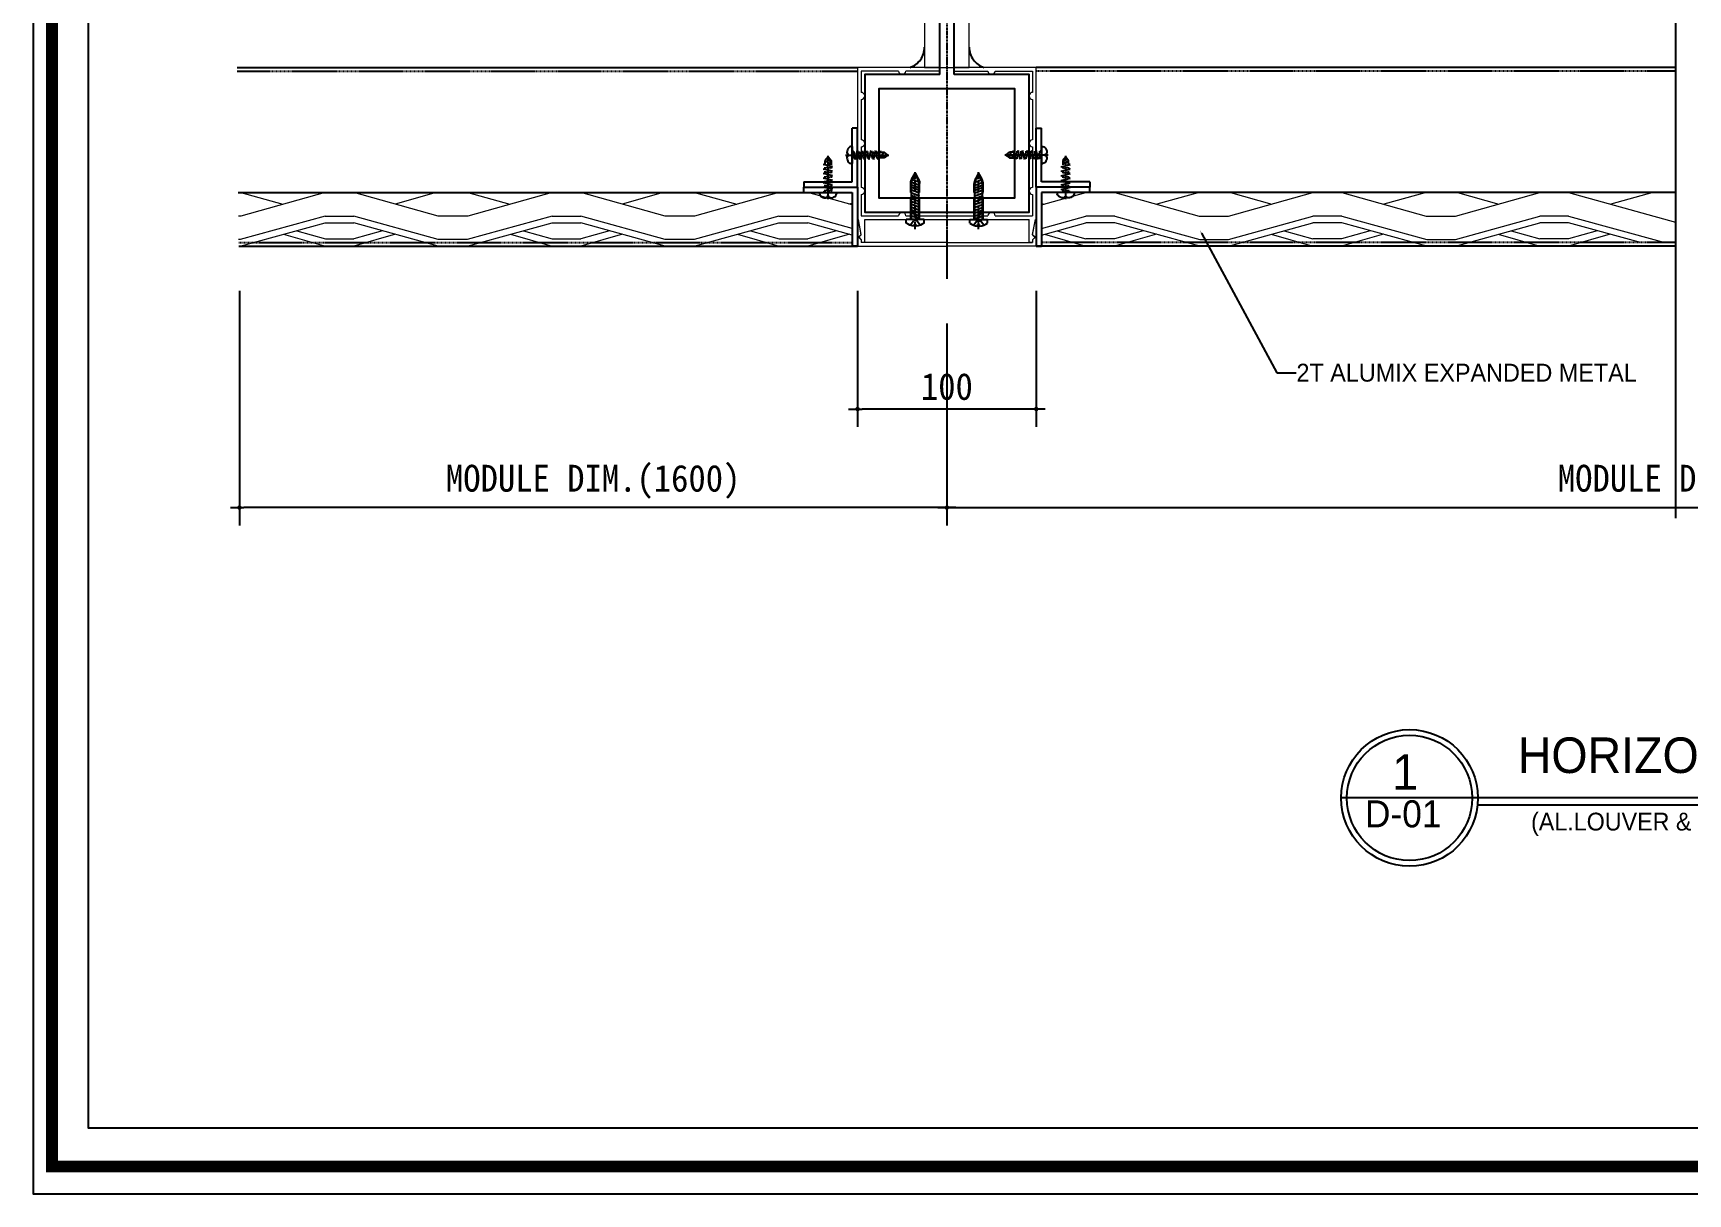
# Model space of a CAD drawing. Header units: millimetres. Extents: x 1664 to 41320, y 4122 to 31095.
# Drawn here: x 4586 to 5512, y 5083 to 5733 of the extents above; entities that cross this region are included whole.
import ezdxf
from ezdxf import colors
from ezdxf.entities.mleader import LeaderData, LeaderLine
from ezdxf.enums import TextEntityAlignment as Align
from ezdxf.math import Vec2, Vec3

# ---------------------------------------------------------------- set-up
doc = ezdxf.new("R2010")
doc.units = ezdxf.units.MM
for name, pattern in [('ACAD_ISO02W100', [15, 12, -3]), ('CENTER', [7, 4, -1, 1, -1]), ('DASHED', [0.75, 0.5, -0.25]), ('PHANTOM', [25, 20, -1, 1, -1, 1, -1])]:
    doc.linetypes.add(name, pattern=pattern)
doc.layers.get('DEFPOINTS').update_dxf_attribs({"color": 150})
for name, color, linetype in [('3', 3, 'Continuous'), ('4', 7, 'Continuous'), ('6', 6, 'PHANTOM'), ('AL-sheet', 6, 'Continuous'), ('Bolt', 1, 'Continuous'), ('CENTER', 1, 'CENTER'), ('nt', 34, 'Continuous'), ('R_S_H', 241, 'Continuous'), ('SE', 2, 'Continuous'), ('TE 07', 7, 'Continuous'), ('虚线层', 6, 'ACAD_ISO02W100')]:
    doc.layers.add(name, color=color, linetype=linetype)
doc.styles.add('HY헤드라인M', font='H2HDRM.TTF')
doc.styles.add('돋움체', font='')
doc.styles.add('돋음', font='')
doc.styles.get('돋움체').set_extended_font_data('DotumChe')
doc.styles.get('돋음').set_extended_font_data('Dotum')
doc.dimstyles.new('NDIM', dxfattribs={"dimscale": 5, "dimtxt": 3, "dimasz": 1.5, "dimexe": 2, "dimexo": 5, "dimgap": 1, "dimtad": 1, "dimdec": 0, "dimrnd": 0.25, "dimzin": 0, "dimdsep": 46, "dimlunit": 6, "dimtxsty": '돋움체', "dimblk1": '_CIDOT', "dimblk2": '_CIDOT', "dimsah": 1, "dimcen": 5, "dimclrd": 7, "dimclre": 7, "dimclrt": 3, "dimadec": 0, "dimazin": 0, "dimtfac": 1, "dimtdec": 0, "dimtix": 1, "dimtmove": 2, "dimatfit": 1, "dimfxl": 1, "dimtolj": 1, "dimtzin": 0, "dimarcsym": 0})

# ---------------------------------------------------------------- blocks, each defined once
blk = doc.blocks.new('_CIDOT')
at = {"color": 0, "linetype": 'ByBlock'}
blk.add_line((2, 0), (-1, 0), dxfattribs=at)
at = {"color": 0, "linetype": 'ByBlock', "const_width": 0.5}
blk.add_lwpolyline([(-0.25, 0, 1), (0.25, 0, 1)], format="xyb", close=True, dxfattribs=at)
blk = doc.blocks.new('*D32')
at = {"color": 7, "lineweight": -2, "transparency": 16777216}
for p, q in [((5047.03, 5588.85), (5047.03, 5512.72)), ((5147.03, 5588.85), (5147.03, 5512.72))]:
    blk.add_line(p, q, dxfattribs=at)
at = {"color": 7, "linetype": 'ByBlock', "lineweight": -2, "transparency": 16777216}
blk.add_line((5144.53, 5522.72), (5049.53, 5522.72), dxfattribs=at)
at = {"layer": 'DEFPOINTS', "color": 0, "transparency": 16777216}
for p in [(5047.03, 5613.85), (5147.03, 5613.85), (5047.03, 5522.72)]:
    blk.add_point(p, dxfattribs=at)
at = {"color": 7, "lineweight": -2, "transparency": 16777216, "xscale": 2.5, "yscale": 2.5, "zscale": 2.5, "rotation": 180}
blk.add_blockref('_CIDOT', (5047.03, 5522.72), dxfattribs=at)
at = {"color": 7, "lineweight": -2, "transparency": 16777216, "xscale": 2.5, "yscale": 2.5, "zscale": 2.5}
blk.add_blockref('_CIDOT', (5147.03, 5522.72), dxfattribs=at)
at = {"color": 3, "transparency": 16777216, "insert": (5097.03, 5535.23), "char_height": 15, "attachment_point": 5, "style": '돋움체'}
blk.add_mtext('\\A1;100', dxfattribs=at)
blk = doc.blocks.new('A$C02444C9A')
at = {"layer": 'CENTER'}
blk.add_line((5, 32), (5, 0), dxfattribs=at)
at = {"layer": 'R_S_H', "linetype": 'Continuous'}
for p, q in [((0, 28.52), (0, 26.46)), ((4.42, 30.19), (4.42, 29.35)), ((5.58, 30.19), (5.58, 29.35)), ((10, 28.55), (10, 26.46)), ((2.92, 25.96), (2.92, 6.39)), ((7.08, 25.96), (7.08, 6.39))]:
    blk.add_line(p, q, dxfattribs=at)
at = {"layer": 'R_S_H'}
for p, q in [((4.42, 29.35), (5.58, 29.35)), ((10, 26.46), (0, 26.46)), ((7.5, 26.2), (2.5, 24.38)), ((7.5, 24.6), (2.5, 22.78)), ((7.5, 23), (2.5, 21.18)), ((7.5, 21.4), (2.5, 19.58)), ((7.5, 19.8), (2.5, 17.98)), ((7.5, 18.2), (2.5, 16.38)), ((7.5, 16.6), (2.5, 14.78)), ((7.5, 15), (2.5, 13.18)), ((7.5, 13.4), (2.5, 11.58)), ((7.5, 11.8), (2.5, 9.98)), ((7.5, 10.2), (2.5, 8.38)), ((7.5, 9), (2.5, 7.18)), ((7.5, 7.4), (2.56, 5.6)), ((7.47, 5.78), (2.98, 4.15)), ((3.59, 3.88), (5, 1.46)), ((5, 1.46), (6.41, 3.88))]:
    blk.add_line(p, q, dxfattribs=at)
for centre, radius, start, end in [((5.02, 21.9), 8.31, 94.14602, 127.13254), ((5.02, 21.9), 8.31, 53.17139, 86.09736), ((2.42, 25.96), 0.5, 0, 90), ((7.58, 25.96), 0.5, 90, 180), ((7.92, 6.39), 5, 180, 210.17352), ((2.08, 6.39), 5, 329.82648, 360)]:
    blk.add_arc(centre, radius, start, end, dxfattribs=at)
at = {"layer": '虚线层', "linetype": 'ACAD_ISO02W100'}
for p, q in [((2.16, 29.7), (4.02, 27.29)), ((7.85, 29.71), (5.98, 27.29)), ((2.5, 26.46), (2.5, 6.39)), ((5.98, 27.29), (4.02, 27.29)), ((7.5, 26.46), (7.5, 6.39)), ((3.23, 3.67), (5, 0.63)), ((5, 0.63), (6.77, 3.67))]:
    blk.add_line(p, q, dxfattribs=at)
for centre, start, end in [((7.92, 6.39), 180, 210.17352), ((2.08, 6.39), 329.82648, 360)]:
    blk.add_arc(centre, 5.42, start, end, dxfattribs=at)
blk = doc.blocks.new('ex-m')
at = {"color": 1, "linetype": 'Continuous', "lineweight": 5}
for p, q in [((592109.99, -469713.67), (592107.05, -469713.67)), ((592125.73, -469713.67), (592109.99, -469718.05)), ((592109.99, -469713.67), (592117.86, -469715.86)), ((592125.73, -469713.67), (592131.11, -469713.67)), ((592146.84, -469718.05), (592131.11, -469713.67)), ((592146.45, -469713.67), (592138.78, -469715.86)), ((592149.39, -469713.67), (592146.45, -469713.67)), ((592109.99, -469718.05), (592107.05, -469718.05)), ((592125.73, -469718.05), (592109.88, -469722.42)), ((592109.88, -469723.67), (592125.73, -469719.3)), ((592125.73, -469718.05), (592131.11, -469718.05)), ((592125.73, -469719.3), (592131.11, -469719.3)), ((592146.84, -469722.42), (592131.11, -469718.05)), ((592146.84, -469723.67), (592131.11, -469719.3)), ((592149.39, -469718.05), (592146.84, -469718.05)), ((592109.88, -469722.42), (592107.05, -469722.42)), ((592117.96, -469721.44), (592125.78, -469723.67)), ((592120.43, -469720.78), (592125.78, -469722.31)), ((592125.78, -469722.31), (592128.36, -469722.31)), ((592128.36, -469722.31), (592131.11, -469722.31)), ((592136.46, -469720.78), (592131.11, -469722.31)), ((592138.87, -469721.46), (592131.11, -469723.67)), ((592149.39, -469722.42), (592146.84, -469722.42)), ((592109.88, -469723.67), (592107.05, -469723.67)), ((592125.78, -469723.67), (592128.36, -469723.67)), ((592128.36, -469723.67), (592131.11, -469723.67)), ((592149.39, -469723.67), (592146.84, -469723.67))]:
    blk.add_line(p, q, dxfattribs=at)
blk = doc.blocks.new('攻钢钉4.8X20')
at = {"layer": 'CENTER', "ltscale": 0.2}
blk.add_line((0, 3.7), (0, -20.58), dxfattribs=at)
at = {"layer": 'R_S_H'}
for p, q in [((-4.75, 0), (-4.75, 0.68)), ((4.75, 0), (-4.75, 0)), ((-0.81, 2.3), (-0.81, 2.95)), ((-0.81, 2.3), (0.81, 2.3)), ((0.79, 0), (2.55, -0.44)), ((0.81, 2.3), (0.81, 2.95)), ((4.75, 0), (4.75, 0.68)), ((-1.65, -1.52), (-2.55, -1.72)), ((-2.55, -1.72), (2.55, -2.99)), ((-1.65, -4.07), (-2.55, -4.27)), ((-2.55, -4.27), (2.55, -5.54)), ((-1.65, -6.62), (-2.55, -6.82)), ((-2.55, -6.82), (2.55, -8.09)), ((-1.65, -9.17), (-2.55, -9.37)), ((-1.65, -1.52), (-1.65, -0.63)), ((-1.65, -4.07), (-1.65, -3.18)), ((-1.65, -6.62), (-1.65, -5.73)), ((-1.65, -9.17), (-1.65, -8.28)), ((-1.23, -0.82), (1, -1.29)), ((-1.23, -3.37), (1, -3.84)), ((-1.23, -5.92), (1, -6.39)), ((-1.23, -8.47), (1, -8.94)), ((2.55, -0.44), (1.65, -0.63)), ((1.65, -0.63), (1.65, -1.52)), ((2.55, -2.99), (1.65, -3.18)), ((1.65, -3.18), (1.65, -4.37)), ((2.55, -5.54), (1.65, -5.73)), ((1.65, -5.73), (1.65, -6.62)), ((2.55, -8.09), (1.65, -8.28)), ((1.65, -8.28), (1.65, -9.17)), ((-2.55, -9.37), (2.55, -10.64)), ((-1.65, -11.72), (-2.55, -11.92)), ((-2.55, -11.92), (2.55, -13.19)), ((-1.65, -14.27), (-2.55, -14.47)), ((-2.55, -14.47), (2.55, -15.74)), ((-1.65, -11.72), (-1.65, -10.83)), ((-1.65, -14.27), (-1.65, -13.38)), ((-1.65, -17.96), (-1.65, -15.47)), ((0, -19.98), (-1.65, -17.96)), ((-0.5, -19.39), (-1.36, -16.6)), ((-1.23, -11.02), (1, -11.49)), ((-1.23, -13.57), (1, -14.04)), ((1.65, -17.96), (-0.64, -16.15)), ((0, -19.98), (1.65, -17.96)), ((2.55, -10.64), (1.65, -10.83)), ((1.65, -10.83), (1.65, -12.02)), ((2.55, -13.19), (1.65, -13.38)), ((1.65, -13.38), (1.65, -14.27)), ((2.55, -15.74), (1.65, -15.93)), ((1.65, -15.93), (1.65, -17.96))]:
    blk.add_line(p, q, dxfattribs=at)
for centre, radius, start, end in [((-2.38, 0.32), 2.39, 116.49037, 171.34188), ((-1.08, -2.93), 5.89, 87.38721, 113.7193), ((1.08, -2.93), 5.89, 66.2807, 92.61279), ((2.38, 0.32), 2.39, 8.65812, 63.50963), ((-0.92, -16.5), 0.45, 50.38889, 193.06652)]:
    blk.add_arc(centre, radius, start, end, dxfattribs=at)
blk = doc.blocks.new('*D52')
at = {"color": 7, "lineweight": -2, "transparency": 16777216}
for p, q in [((5097.03, 5570.57), (5097.03, 5457.56)), ((5945.68, 5570.57), (5945.68, 5457.56))]:
    blk.add_line(p, q, dxfattribs=at)
at = {"color": 7, "linetype": 'ByBlock', "lineweight": -2, "transparency": 16777216}
blk.add_line((5099.53, 5467.56), (5943.18, 5467.56), dxfattribs=at)
at = {"layer": 'DEFPOINTS', "color": 0, "transparency": 16777216}
for p in [(5097.03, 5595.57, 2.59), (5945.68, 5595.57, 2.59), (5945.68, 5467.56)]:
    blk.add_point(p, dxfattribs=at)
at = {"color": 7, "lineweight": -2, "transparency": 16777216, "xscale": 2.5, "yscale": 2.5, "zscale": 2.5, "rotation": 180}
blk.add_blockref('_CIDOT', (5097.03, 5467.56), dxfattribs=at)
at = {"color": 7, "lineweight": -2, "transparency": 16777216, "xscale": 2.5, "yscale": 2.5, "zscale": 2.5}
blk.add_blockref('_CIDOT', (5945.68, 5467.56), dxfattribs=at)
at = {"color": 3, "transparency": 16777216, "insert": (5521.36, 5481.99), "char_height": 15, "attachment_point": 5, "style": '돋움체'}
blk.add_mtext('\\A1;MODULE DIM.(1600)', dxfattribs=at)
blk = doc.blocks.new('*D54')
at = {"color": 7, "lineweight": -2, "transparency": 16777216}
for p, q in [((4701.1, 5588.85), (4701.1, 5457.56)), ((5097.03, 5570.57), (5097.03, 5457.56))]:
    blk.add_line(p, q, dxfattribs=at)
at = {"color": 7, "linetype": 'ByBlock', "lineweight": -2, "transparency": 16777216}
blk.add_line((5094.53, 5467.56), (4703.6, 5467.56), dxfattribs=at)
at = {"layer": 'DEFPOINTS', "color": 0, "transparency": 16777216}
for p in [(4701.1, 5613.85, 2.43), (5097.03, 5595.57, 2.59), (4701.1, 5467.56)]:
    blk.add_point(p, dxfattribs=at)
at = {"color": 7, "lineweight": -2, "transparency": 16777216, "xscale": 2.5, "yscale": 2.5, "zscale": 2.5, "rotation": 180}
blk.add_blockref('_CIDOT', (4701.1, 5467.56), dxfattribs=at)
at = {"color": 7, "lineweight": -2, "transparency": 16777216, "xscale": 2.5, "yscale": 2.5, "zscale": 2.5}
blk.add_blockref('_CIDOT', (5097.03, 5467.56), dxfattribs=at)
at = {"color": 3, "transparency": 16777216, "insert": (4899.06, 5481.99), "char_height": 15, "attachment_point": 5, "style": '돋움체'}
blk.add_mtext('\\A1;MODULE DIM.(1600)', dxfattribs=at)
blk = doc.blocks.new('AL-TEMPLATE')
at = {"color": 9, "const_width": 2.5}
blk.add_lwpolyline([(1976.34, 1509.45), (2808.34, 1509.45), (2808.34, 927.05), (1976.34, 927.05)], close=True, dxfattribs=at)
at = {"layer": 'nt', "color": 254, "linetype": 'Continuous', "ltscale": 2}
blk.add_lwpolyline([(1972.34, 1515.25), (1972.34, 921.25), (2812.34, 921.25), (2812.34, 1515.25)], close=True, dxfattribs=at)
at = {"layer": 'TE 07'}
blk.add_lwpolyline([(1984.07, 1501.32), (2709.08, 1501.32), (2709.08, 935.18), (1984.07, 935.18)], close=True, dxfattribs=at)

msp = doc.modelspace()

# ---------------------------------------------------------------- linework, layer by layer
at = {"color": 1, "linetype": 'CENTER', "ltscale": 0.3}
msp.add_line((5097.0293, 6449.8439, 2.589), (5097.0293, 5602.3914, 2.589), dxfattribs=at)
at = {"color": 8}
msp.add_line((5504.7959, 5830.812, 4.2021), (5504.7959, 5461.5625, 4.4871), dxfattribs=at)
at = {"color": 1, "linetype": 'Continuous', "lineweight": 5}
for p, q in [((4701.8497, 5643.8506, 2.4262), (4700.4189, 5643.8506, 2.4262)), ((4749.049, 5643.8506, 2.4262), (4701.8497, 5630.7256, 2.4262)), ((4701.8497, 5643.8506, 2.4262), (4725.4494, 5637.2881, 2.4262)), ((4749.049, 5643.8506, 2.4262), (4765.183, 5643.8506, 2.4262)), ((4812.3824, 5630.7257, 2.4262), (4765.183, 5643.8506, 2.4262)), ((4811.209, 5643.8506, 2.4262), (4788.196, 5637.2881, 2.4262)), ((4820.0293, 5643.8506, 2.4262), (4811.209, 5643.8506, 2.4262)), ((4955.8497, 5643.8507, 2.4262), (4947.0293, 5643.8507, 2.4262)), ((5003.049, 5643.8507, 2.4262), (4955.8497, 5630.7257, 2.4262)), ((4955.8497, 5643.8507, 2.4262), (4979.4493, 5637.2882, 2.4262)), ((5003.049, 5643.8507, 2.4262), (5019.183, 5643.8507, 2.4262)), ((5044.0293, 5636.9415, 2.4262), (5019.183, 5643.8507, 2.4262)), ((5150.0293, 5636.9415, 2.4262), (5174.8757, 5643.8507, 2.4262)), ((5191.0097, 5643.8507, 2.4262), (5174.8757, 5643.8507, 2.4262)), ((5191.0097, 5643.8507, 2.4262), (5238.209, 5630.7257, 2.4262)), ((5238.209, 5643.8507, 2.4262), (5214.6093, 5637.2882, 2.4262)), ((5238.209, 5643.8507, 2.4262), (5247.0294, 5643.8507, 2.4262)), ((5374.0294, 5643.8506, 2.4262), (5382.8497, 5643.8506, 2.4262)), ((5381.6763, 5630.7257, 2.4262), (5428.8757, 5643.8506, 2.4262)), ((5382.8497, 5643.8506, 2.4262), (5405.8627, 5637.2881, 2.4262)), ((5445.0097, 5643.8506, 2.4262), (5428.8757, 5643.8506, 2.4262)), ((5445.0097, 5643.8506, 2.4262), (5504.7959, 5627.2255, 2.4262)), ((5492.2089, 5643.8506, 2.4262), (5468.6093, 5637.2881, 2.4262)), ((5044.0293, 5637.811, 2.4262), (5042.196, 5637.2882, 2.4262)), ((5150.0293, 5637.811, 2.4262), (5151.8627, 5637.2882, 2.4262)), ((4701.8497, 5630.7256, 2.4262), (4700.5346, 5630.7256, 2.4262)), ((4749.049, 5630.7256, 2.4262), (4701.5163, 5617.6006, 2.4262)), ((4701.5163, 5613.8506, 2.4262), (4749.049, 5626.9756, 2.4262)), ((4733.1631, 5622.5118, 2.4262), (4749.2157, 5617.9342, 2.4262)), ((4749.049, 5630.7256, 2.4262), (4765.183, 5630.7256, 2.4262)), ((4749.049, 5626.9756, 2.4262), (4765.183, 5626.9756, 2.4262)), ((4812.3824, 5617.6007, 2.4262), (4765.183, 5630.7256, 2.4262)), ((4812.3824, 5613.8507, 2.4262), (4765.183, 5626.9756, 2.4262)), ((4781.2356, 5622.5118, 2.4262), (4765.183, 5617.9342, 2.4262)), ((4820.0293, 5630.7257, 2.4262), (4812.3824, 5630.7257, 2.4262)), ((4955.8497, 5630.7257, 2.4262), (4947.0293, 5630.7257, 2.4262)), ((5003.049, 5630.7257, 2.4262), (4955.5163, 5617.6007, 2.4262)), ((4955.5163, 5613.8507, 2.4262), (5003.049, 5626.9757, 2.4262)), ((4987.1631, 5622.5118, 2.4262), (5003.2157, 5617.9342, 2.4262)), ((5003.049, 5630.7257, 2.4262), (5019.183, 5630.7257, 2.4262)), ((5003.049, 5626.9757, 2.4262), (5019.183, 5626.9757, 2.4262)), ((5044.0293, 5623.8165, 2.4262), (5019.183, 5630.7257, 2.4262)), ((5044.0293, 5620.0665, 2.4262), (5019.183, 5626.9757, 2.4262)), ((5035.2356, 5622.5119, 2.4262), (5019.183, 5617.9342, 2.4262)), ((5150.0293, 5623.8165, 2.4262), (5174.8757, 5630.7257, 2.4262)), ((5150.0293, 5620.0665, 2.4262), (5174.8757, 5626.9757, 2.4262)), ((5158.8231, 5622.5119, 2.4262), (5174.8757, 5617.9342, 2.4262)), ((5191.0097, 5630.7257, 2.4262), (5174.8757, 5630.7257, 2.4262)), ((5191.0097, 5626.9757, 2.4262), (5174.8757, 5626.9757, 2.4262)), ((5206.8956, 5622.5118, 2.4262), (5190.843, 5617.9342, 2.4262)), ((5191.0097, 5630.7257, 2.4262), (5238.5424, 5617.6007, 2.4262)), ((5238.5424, 5613.8507, 2.4262), (5191.0097, 5626.9757, 2.4262)), ((5238.209, 5630.7257, 2.4262), (5247.0294, 5630.7257, 2.4262)), ((5374.0294, 5630.7257, 2.4262), (5381.6763, 5630.7257, 2.4262)), ((5381.6763, 5617.6007, 2.4262), (5428.8757, 5630.7256, 2.4262)), ((5381.6763, 5613.8507, 2.4262), (5428.8757, 5626.9756, 2.4262)), ((5412.8231, 5622.5118, 2.4262), (5428.8757, 5617.9342, 2.4262)), ((5445.0097, 5630.7256, 2.4262), (5428.8757, 5630.7256, 2.4262)), ((5445.0097, 5626.9756, 2.4262), (5428.8757, 5626.9756, 2.4262)), ((5460.8956, 5622.5118, 2.4262), (5444.843, 5617.9342, 2.4262)), ((5445.0097, 5630.7256, 2.4262), (5498.881, 5615.8504, 2.4262)), ((5485.3003, 5615.8504, 2.4262), (5445.0097, 5626.9756, 2.4262)), ((4701.5163, 5617.6006, 2.4262), (4700.6503, 5617.6006, 2.4262)), ((4701.5163, 5613.8506, 2.4262), (4700.6834, 5613.8506, 2.4262)), ((4725.7501, 5620.5422, 2.4262), (4749.2157, 5613.8507, 2.4262)), ((4749.2157, 5617.9342, 2.4262), (4756.9494, 5617.9342, 2.4262)), ((4749.2157, 5613.8507, 2.4262), (4756.9494, 5613.8507, 2.4262)), ((4756.9494, 5617.9342, 2.4262), (4765.183, 5617.9342, 2.4262)), ((4756.9494, 5613.8507, 2.4262), (4765.183, 5613.8507, 2.4262)), ((4788.4856, 5620.4958, 2.4262), (4765.183, 5613.8507, 2.4262)), ((4820.0293, 5617.6007, 2.4262), (4812.3824, 5617.6007, 2.4262)), ((4820.0293, 5613.8507, 2.4262), (4812.3824, 5613.8507, 2.4262)), ((4955.5163, 5617.6007, 2.4262), (4947.0293, 5617.6007, 2.4262)), ((4955.5163, 5613.8507, 2.4262), (4947.0293, 5613.8507, 2.4262)), ((4979.7501, 5620.5422, 2.4262), (5003.2157, 5613.8507, 2.4262)), ((5003.2157, 5617.9342, 2.4262), (5010.9493, 5617.9342, 2.4262)), ((5003.2157, 5613.8507, 2.4262), (5010.9493, 5613.8507, 2.4262)), ((5010.9493, 5617.9342, 2.4262), (5019.183, 5617.9342, 2.4262)), ((5010.9493, 5613.8507, 2.4262), (5019.183, 5613.8507, 2.4262)), ((5042.4856, 5620.4958, 2.4262), (5019.183, 5613.8507, 2.4262)), ((5151.573, 5620.4958, 2.4262), (5174.8757, 5613.8507, 2.4262)), ((5183.1093, 5617.9342, 2.4262), (5174.8757, 5617.9342, 2.4262)), ((5183.1093, 5613.8507, 2.4262), (5174.8757, 5613.8507, 2.4262)), ((5190.843, 5617.9342, 2.4262), (5183.1093, 5617.9342, 2.4262)), ((5190.843, 5613.8507, 2.4262), (5183.1093, 5613.8507, 2.4262)), ((5214.3086, 5620.5422, 2.4262), (5190.843, 5613.8507, 2.4262)), ((5238.5424, 5617.6007, 2.4262), (5247.0294, 5617.6007, 2.4262)), ((5238.5424, 5613.8507, 2.4262), (5247.0294, 5613.8507, 2.4262)), ((5374.0294, 5617.6007, 2.4262), (5381.6763, 5617.6007, 2.4262)), ((5374.0294, 5613.8507, 2.4262), (5381.6763, 5613.8507, 2.4262)), ((5405.573, 5620.4958, 2.4262), (5428.8757, 5613.8507, 2.4262)), ((5437.1093, 5617.9342, 2.4262), (5428.8757, 5617.9342, 2.4262)), ((5437.1093, 5613.8507, 2.4262), (5428.8757, 5613.8507, 2.4262)), ((5444.843, 5617.9342, 2.4262), (5437.1093, 5617.9342, 2.4262)), ((5444.843, 5613.8507, 2.4262), (5437.1093, 5613.8507, 2.4262)), ((5468.3086, 5620.5422, 2.4262), (5444.843, 5613.8507, 2.4262))]:
    msp.add_line(p, q, dxfattribs=at)
for p, q in [((5842.896, 5305.061, 0), (5317.7451, 5305.061, 0)), ((5842.896, 5301.078, 0), (5394.0101, 5301.078, 0))]:
    msp.add_line(p, q)
at = {"color": 1}
msp.add_circle((5355.9816, 5305.061, 0), 38.2365, dxfattribs=at)
at = {"color": 5}
msp.add_circle((5355.9816, 5305.061, 0), 35.0501, dxfattribs=at)
at = {"layer": '3', "color": 0}
for p, q in [((4699.8018, 5713.8504, 5.3504), (5047.0293, 5713.8504, 6.1865)), ((5504.7959, 5713.8504, 5.325), (5147.0293, 5713.8504, 6.1865)), ((4700.6834, 5613.8504, 5.3407), (5047.0293, 5613.8504, 6.2156)), ((5504.7959, 5613.8504, 5.3118), (5147.0293, 5613.8504, 6.2156))]:
    msp.add_line(p, q, dxfattribs=at)
at = {"layer": '3', "color": 252, "linetype": 'DASHED'}
for p, q in [((4699.8195, 5711.8504, 5.3504), (5047.0293, 5711.8504, 6.1865)), ((5504.7959, 5711.8504, 5.325), (5147.0293, 5711.8504, 6.1865)), ((4700.6658, 5615.8504, 5.3406), (5044.0293, 5615.8504, 6.208)), ((5504.7959, 5615.8504, 5.3118), (5150.0293, 5615.8504, 6.208))]:
    msp.add_line(p, q, dxfattribs=at)
at = {"layer": '3', "color": 3, "elevation": 2.589}
for points in [[(5093.0293, 5709.8504), (5093.0293, 6256.3504)], [(5101.0293, 5709.8504), (5101.0293, 6256.3504)], [(5093.0293, 5709.8504), (5051.0293, 5709.8504), (5051.0293, 5632.8407), (5143.0293, 5632.8407), (5143.0293, 5709.8504), (5101.0293, 5709.8504)], [(5097.0293, 5701.8504), (5059.0293, 5701.8504), (5059.0293, 5640.8407), (5135.0293, 5640.8407), (5135.0293, 5701.8504), (5097.0293, 5701.8504)]]:
    msp.add_lwpolyline(points, dxfattribs=at)
at = {"layer": '6'}
for centre, start, end in [((5072.6132, 5725.2116, 2.589), 287.5537404, 359.8774593), ((5121.4455, 5725.2116, 2.589), 180.1225407, 252.4462596)]:
    msp.add_arc(centre, 11.9162, start, end, dxfattribs=at)
at = {"layer": 'AL-sheet', "ltscale": 110}
for p, q in [((4700.4189, 5643.8506, 2.4262), (5017.0293, 5643.8507, 2.4262)), ((5504.7959, 5643.8506, 2.4262), (5177.0293, 5643.8507, 2.4262))]:
    msp.add_line(p, q, dxfattribs=at)
at = {"layer": 'Bolt'}
for p, q in [((5047.0293, 5679.8504, 2.589), (5044.0293, 5679.8504, 2.589)), ((5044.0293, 5649.8504, 2.589), (5044.0293, 5679.8504, 2.589)), ((5047.0293, 5646.8504, 2.589), (5047.0293, 5679.8504, 2.589)), ((5147.0293, 5679.8504, 2.589), (5150.0293, 5679.8504, 2.589)), ((5147.0293, 5646.8504, 2.589), (5147.0293, 5679.8504, 2.589)), ((5150.0293, 5649.8504, 2.589), (5150.0293, 5679.8504, 2.589)), ((5017.0293, 5649.8504, 2.589), (5017.0293, 5646.8504, 2.589)), ((5017.0293, 5649.8504, 2.589), (5044.0293, 5649.8504, 2.589)), ((5177.0293, 5649.8504, 2.589), (5150.0293, 5649.8504, 2.589)), ((5177.0293, 5649.8504, 2.589), (5177.0293, 5646.8504, 2.589)), ((5017.0293, 5643.8504, 2.589), (5017.0293, 5646.8504, 2.589)), ((5017.0293, 5646.8504, 2.589), (5047.0293, 5646.8504, 2.589)), ((5017.0293, 5646.8504, 2.589), (5047.0293, 5646.8504, 2.589)), ((5017.0293, 5643.8504, 2.589), (5044.0293, 5643.8504, 2.589)), ((5044.0293, 5643.8504, 2.589), (5044.0293, 5613.8504, 2.589)), ((5047.0293, 5646.8504, 2.589), (5047.0293, 5613.8504, 2.589)), ((5177.0293, 5646.8504, 2.589), (5147.0293, 5646.8504, 2.589)), ((5147.0293, 5646.8504, 2.589), (5147.0293, 5613.8504, 2.589)), ((5177.0293, 5646.8504, 2.589), (5147.0293, 5646.8504, 2.589)), ((5177.0293, 5643.8504, 2.589), (5150.0293, 5643.8504, 2.589)), ((5150.0293, 5643.8504, 2.589), (5150.0293, 5613.8504, 2.589)), ((5177.0293, 5643.8504, 2.589), (5177.0293, 5646.8504, 2.589)), ((5097.0293, 5623.0537, 2.589), (5097.0293, 5595.5731, 2.589)), ((5047.0293, 5613.8504, 2.589), (5044.0293, 5613.8504, 2.589)), ((5147.0293, 5613.8504, 2.589), (5150.0293, 5613.8504, 2.589))]:
    msp.add_line(p, q, dxfattribs=at)
at = {"layer": 'SE', "color": 0, "lineweight": 13}
for p, q in [((5093.0293, 5713.8504, 2.589), (5047.0293, 5713.8504, 2.589)), ((5047.0293, 5713.8504, 2.589), (5047.0293, 5628.8407, 2.589)), ((5070.0293, 5711.8504, 2.589), (5049.0293, 5711.8504, 2.589)), ((5049.0293, 5711.8504, 2.589), (5049.0293, 5699.9435, 2.589)), ((5093.0293, 5711.8504, 2.589), (5074.0293, 5711.8504, 2.589)), ((5093.0293, 5713.8504, 2.589), (5093.0293, 5711.8504, 2.589)), ((5147.0293, 5713.8504, 2.589), (5101.0293, 5713.8504, 2.589)), ((5101.0293, 5713.8504, 2.589), (5101.0293, 5711.8504, 2.589)), ((5101.0293, 5711.8504, 2.589), (5120.0293, 5711.8504, 2.589)), ((5124.0293, 5711.8504, 2.589), (5145.0293, 5711.8504, 2.589)), ((5145.0293, 5711.8504, 2.589), (5145.0293, 5699.9435, 2.589)), ((5147.0293, 5628.8407, 2.589), (5147.0293, 5713.8504, 2.589)), ((5049.0293, 5695.9435, 2.589), (5049.0293, 5673.3902, 2.589)), ((5145.0293, 5695.9435, 2.589), (5145.0293, 5673.3902, 2.589)), ((5049.0293, 5669.3902, 2.589), (5049.0293, 5646.7475, 2.589)), ((5145.0293, 5669.3902, 2.589), (5145.0293, 5646.7475, 2.589)), ((5049.0293, 5642.7475, 2.589), (5049.0293, 5630.8407, 2.589)), ((5145.0293, 5642.7475, 2.589), (5145.0293, 5630.8407, 2.589)), ((5049.0312, 5632.93, 2.589), (5049.0293, 5632.93, 2.589)), ((5047.5293, 5628.8407, 2.589), (5047.0293, 5628.8407, 2.589)), ((5047.5293, 5628.8407, 2.589), (5047.0293, 5628.8407, 2.589)), ((5047.0293, 5613.8407, 2.589), (5047.0293, 5628.8407, 2.589)), ((5049.0506, 5620.2302, 2.589), (5047.5293, 5628.8407, 2.589)), ((5049.0293, 5620.3503, 2.589), (5047.5293, 5628.8407, 2.589)), ((5049.0293, 5630.8407, 2.589), (5070.0293, 5630.8407, 2.589)), ((5051.0293, 5628.8407, 2.589), (5143.0293, 5628.8407, 2.589)), ((5051.0293, 5615.8503, 2.589), (5051.0293, 5628.8407, 2.589)), ((5051.0293, 5615.8503, 2.589), (5051.0293, 5628.8407, 2.589)), ((5074.0293, 5630.8407, 2.589), (5120.0293, 5630.8407, 2.589)), ((5124.0293, 5630.8407, 2.589), (5145.0293, 5630.8407, 2.589)), ((5143.0293, 5615.8503, 2.589), (5143.0293, 5628.8407, 2.589)), ((5143.0293, 5615.8503, 2.589), (5143.0293, 5628.8407, 2.589)), ((5145.0081, 5620.2302, 2.589), (5146.5293, 5628.8407, 2.589)), ((5145.0293, 5620.3503, 2.589), (5146.5293, 5628.8407, 2.589)), ((5146.5293, 5628.8407, 2.589), (5147.0293, 5628.8407, 2.589)), ((5146.5293, 5628.8407, 2.589), (5147.0293, 5628.8407, 2.589)), ((5147.0293, 5613.8407, 2.589), (5147.0293, 5628.8407, 2.589)), ((5047.0293, 5613.8407, 2.589), (5097.0293, 5613.8407, 2.589)), ((5049.0293, 5620.3503, 2.589), (5047.5293, 5618.8503, 2.589)), ((5047.5293, 5618.8503, 2.589), (5049.0293, 5617.3503, 2.589)), ((5049.0506, 5620.2302, 2.589), (5047.6708, 5618.8503, 2.589)), ((5047.6708, 5618.8503, 2.589), (5049.0293, 5617.4918, 2.589)), ((5049.0293, 5617.4918, 2.589), (5049.0293, 5615.8503, 2.589)), ((5049.0293, 5617.4918, 2.589), (5049.0293, 5615.8503, 2.589)), ((5049.0293, 5617.3503, 2.589), (5049.0293, 5615.8503, 2.589)), ((5097.0293, 5615.8503, 2.589), (5049.0293, 5615.8503, 2.589)), ((5051.0293, 5615.8503, 2.589), (5049.0293, 5615.8503, 2.589)), ((5097.0293, 5615.8503, 2.589), (5145.0293, 5615.8503, 2.589)), ((5147.0293, 5613.8407, 2.589), (5097.0293, 5613.8407, 2.589)), ((5145.0293, 5615.8503, 2.589), (5143.0293, 5615.8503, 2.589)), ((5145.0081, 5620.2302, 2.589), (5146.3879, 5618.8503, 2.589)), ((5145.0293, 5620.3503, 2.589), (5146.5293, 5618.8503, 2.589)), ((5146.3879, 5618.8503, 2.589), (5145.0293, 5617.4918, 2.589)), ((5146.5293, 5618.8503, 2.589), (5145.0293, 5617.3503, 2.589)), ((5145.0293, 5617.4918, 2.589), (5145.0293, 5615.8503, 2.589)), ((5145.0293, 5617.4918, 2.589), (5145.0293, 5615.8503, 2.589)), ((5145.0293, 5617.3503, 2.589), (5145.0293, 5615.8503, 2.589))]:
    msp.add_line(p, q, dxfattribs=at)
at = {"layer": 'SE', "color": 0, "lineweight": 13, "elevation": 2.589}
msp.add_lwpolyline([(5084.5293, 5713.8504), (5109.5293, 5713.8504), (5109.5293, 6208.8504), (5084.5293, 6208.8504)], close=True, dxfattribs=at)
at = {"layer": 'SE', "color": 0, "lineweight": 13}
for centre, start, end in [((5072.0293, 5711.8504, 2.589), 180, 0), ((5122.0293, 5711.8504, 2.589), 180, 0), ((5049.0293, 5697.9435, 2.589), 270, 90), ((5145.0293, 5697.9435, 2.589), 90, 270), ((5049.0293, 5671.3902, 2.589), 270, 90), ((5145.0293, 5671.3902, 2.589), 90, 270), ((5049.0293, 5644.7475, 2.589), 270, 90), ((5145.0293, 5644.7475, 2.589), 90, 270), ((5072.0293, 5630.8407, 2.589), 0, 180), ((5122.0293, 5630.8407, 2.589), 0, 180)]:
    msp.add_arc(centre, 2, start, end, dxfattribs=at)

# ---------------------------------------------------------------- block references
at = {"xscale": -1, "rotation": 180}
msp.add_blockref('A$C02444C9A', (5074.2683, 5655.298, 2.589), dxfattribs=at)
at = {"rotation": 180}
msp.add_blockref('A$C02444C9A', (5119.7904, 5655.298, 2.589), dxfattribs=at)
at = {"yscale": 3, "zscale": 3}
for p, xscale in [((-1771501.1328, 1414784.863, 2.4262), 3), ((1781695.1914, 1414784.863, 2.4262), -3)]:
    msp.add_blockref('ex-m', p, dxfattribs=dict(at, xscale=xscale))
at = {"layer": '4', "xscale": 2.64, "yscale": 2.64, "zscale": 2.64}
msp.add_blockref('AL-TEMPLATE', (-621.3618, 2651.3889), dxfattribs=at)
at = {"layer": 'R_S_H'}
for p, rotation in [((5044.0293, 5664.8504, 2.589), 90.00000000000001), ((5030.5293, 5643.8504, 2.589), 180)]:
    msp.add_blockref('攻钢钉4.8X20', p, dxfattribs=dict(at, rotation=rotation))
at = {"layer": 'R_S_H', "xscale": -1}
for p, rotation in [((5150.0293, 5664.8504, 2.589), 270), ((5163.5293, 5643.8504, 2.589), 180)]:
    msp.add_blockref('攻钢钉4.8X20', p, dxfattribs=dict(at, rotation=rotation))

# ---------------------------------------------------------------- texts
at = {"style": '돋음'}
msp.add_text('HORIZONTAL SECTION DETAIL', height=19.914854, dxfattribs=at).set_placement((5805.8896, 5313.0439, 0), align=Align.BOTTOM_RIGHT)
for s, height, p in [('1', 19.9149, (5346.2899, 5309.6445, 0)), ('D-01', 15.12, (5330.9951, 5288.6191, 0))]:
    msp.add_text(s, height=height, dxfattribs=at).set_placement(p)
msp.add_text('(AL.LOUVER & EXPANDED METAL)', height=9.957427, dxfattribs=at).set_placement((5640.397, 5296.8135, 0), align=Align.TOP_RIGHT)

# ---------------------------------------------------------------- dimensions: what is measured, and where the dimension line sits
dim = msp.add_linear_dim(base=(4701.0999, 5467.556), p1=(5097.0293, 5595.5731, 2.589), p2=(4701.0999, 5613.8506, 2.4262), angle=180, text='MODULE DIM.(1600)', dimstyle='NDIM', override={"dimasz": 0.5, "dimfxl": 1.5})
dim.commit()
dim.dimension.update_dxf_attribs({"geometry": '*D54', "text_midpoint": (4899.0646, 5481.9934)})
dim = msp.add_linear_dim(base=(5047.0293, 5522.7182, 2.589), p1=(5147.0293, 5613.8504, 2.589), p2=(5047.0293, 5613.8504, 2.589), angle=180, dimstyle='NDIM', override={"dimasz": 0.5, "dimfxl": 1.5})
dim.commit()
dim.dimension.update_dxf_attribs({"geometry": '*D32', "text_midpoint": (5097.0293, 5535.2282, 2.589)})
dim = msp.add_linear_dim(base=(5945.6825, 5467.556), p1=(5097.0293, 5595.5731, 2.589), p2=(5945.6825, 5595.5731, 2.589), text='MODULE DIM.(1600)', dimstyle='NDIM', override={"dimasz": 0.5, "dimfxl": 1.5})
dim.commit()
dim.dimension.update_dxf_attribs({"geometry": '*D52', "text_midpoint": (5521.3559, 5481.9934)})

# ---------------------------------------------------------------- leaders
ml = msp.add_multileader_mtext('Standard')
ml.set_content('{\\fDotum|b0|i0|c129|p50;2T ALUMIX EXPANDED METAL}', color=256, style='HY헤드라인M')
ml.set_leader_properties(color=1, linetype='ByLayer', lineweight=-1)
ml.build(insert=Vec2(0, 0))
ml.multileader.update_dxf_attribs({"dogleg_length": 6, "arrow_head_size": 1.5})
ctx = ml.context
ctx.base_point, ctx.char_height, ctx.arrow_head_size, ctx.landing_gap_size, ctx.plane_origin = Vec3(5292.5849, 5542.9123, 7.6172), 10, 1.5, 0.09, Vec3(5231.8755, 5601.7193, 7.6172)
notes = []
notes.append((ctx, [(0, (1, 1, 0), (5281.668, 5542.9123, 7.6172), (1, 0), 10.9169, [(0, [(5238.7604, 5622.4653, 7.6172)], 0, [])])]))
ctx.mtext.insert, ctx.mtext.width, ctx.mtext.flow_direction = Vec3(5292.6749, 5548.0616, 7.6172), 199.127424, 5
for ctx, leaders in notes:
    for number, flags, end, landing, length, lines in leaders:
        leader = LeaderData()
        leader.index, (leader.has_last_leader_line, leader.has_dogleg_vector, leader.attachment_direction) = number, flags
        leader.last_leader_point, leader.dogleg_vector, leader.dogleg_length = Vec3(end), Vec3(landing), length
        for number, points, colour, breaks in lines:
            line = LeaderLine()
            line.index, line.vertices, line.color, line.breaks = number, Vec3.list(points), colors.encode_raw_color(colour), breaks
            leader.lines.append(line)
        ctx.leaders.append(leader)

doc.saveas('drawing.dxf')
